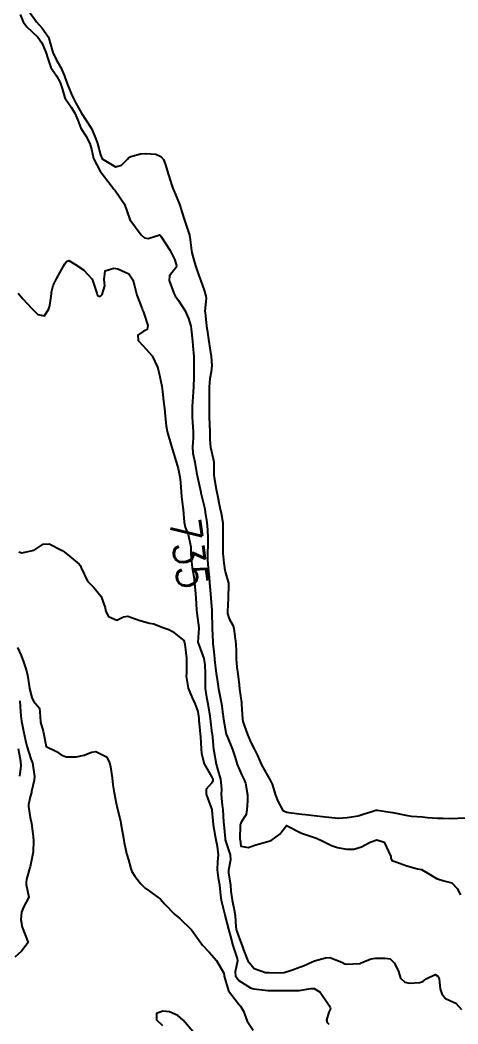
# Model space of a CAD drawing. Header units: metres. Extents: x 286371 to 293043, y 7462578 to 7466404.
# Drawn here: x 291587.5 to 291645.5, y 7463231.5 to 7463364.5 of the extents above; entities that cross this region are included whole.
import ezdxf
from ezdxf.enums import TextEntityAlignment as Align

# ---------------------------------------------------------------- set-up
doc = ezdxf.new("R2010")
doc.units = ezdxf.units.M
doc.header["$MEASUREMENT"] = 0
for name, color, linetype in [('Cotas', 45, 'Continuous'), ('Curvas de Nivel 1m', 11, 'Continuous'), ('Curvas de Nivel 5m', 15, 'Continuous')]:
    doc.layers.add(name, color=color, linetype=linetype)
doc.styles.add('Style-STANDARD', font='STANDARD.shx')

msp = doc.modelspace()

# ---------------------------------------------------------------- linework, layer by layer
at = {"layer": 'Curvas de Nivel 1m', "flags": 128}
for points, elevation in [([(291587.54, 7463365.26), (291587.93, 7463364.32), (291588.44, 7463363.64), (291589.89, 7463362.29), (291590.41, 7463361.53), (291590.93, 7463360.28), (291591.19, 7463359.46), (291591.61, 7463358.27), (291592.34, 7463357.15), (291592.85, 7463356.25), (291593.08, 7463355.47), (291593.46, 7463354.24), (291594.28, 7463352.98), (291594.78, 7463352.22), (291595.19, 7463351.27), (291595.58, 7463350.2), (291596.22, 7463349.18), (291596.76, 7463348.19), (291596.97, 7463347.41), (291597.27, 7463346.18), (291598.15, 7463344.52), (291598.41, 7463344.16), (291599.47, 7463342.8), (291599.96, 7463342.14), (291600.11, 7463341.94), (291601.34, 7463340.12), (291602.05, 7463338.1), (291603.57, 7463336.08), (291604.02, 7463335.66), (291604.5, 7463335.58), (291605.91, 7463336.05), (291605.99, 7463336.08), (291606.02, 7463336.08), (291606.06, 7463336.04), (291606.18, 7463335.88), (291607.42, 7463334.02), (291607.97, 7463332.87), (291608.23, 7463332.01), (291608.22, 7463331.74), (291607.95, 7463331.44), (291607.33, 7463330.63), (291607.29, 7463330.02), (291607.9, 7463328.33), (291608.07, 7463328.01), (291608.51, 7463327.38), (291609.41, 7463325.99), (291609.85, 7463325.01), (291610.14, 7463323.98), (291610.21, 7463323.6), (291610.35, 7463321.98), (291610.42, 7463321.35), (291610.53, 7463319.97), (291610.55, 7463319.19), (291610.55, 7463317.97), (291610.54, 7463317.17), (291610.49, 7463315.97), (291610.46, 7463315.22), (291610.38, 7463313.97), (291610.34, 7463313.31), (291610.32, 7463311.97), (291610.36, 7463311.26), (291610.48, 7463309.97), (291610.47, 7463309.11), (291610.35, 7463307.97), (291610.42, 7463307.14), (291610.67, 7463305.97), (291610.91, 7463304.6), (291611.02, 7463303.96), (291611.46, 7463301.99), (291611.47, 7463301.95), (291611.49, 7463301.87), (291611.96, 7463299.95), (291612.07, 7463299.33), (291612.27, 7463297.94), (291612.37, 7463296.99), (291612.41, 7463295.94), (291612.38, 7463294.93), (291612.34, 7463293.95), (291612.37, 7463292.96), (291612.45, 7463291.95), (291612.57, 7463290.7), (291612.64, 7463289.94), (291612.76, 7463288.48), (291612.8, 7463287.94), (291612.92, 7463286.28), (291612.94, 7463285.94), (291612.98, 7463284.19), (291612.98, 7463283.94), (291613.06, 7463282.08), (291613.07, 7463281.94), (291613.18, 7463280.81), (291613.28, 7463279.93), (291613.3, 7463279.79), (291613.52, 7463277.93), (291613.59, 7463277.47), (291613.82, 7463275.92), (291613.99, 7463275.02), (291614.21, 7463273.92), (291614.39, 7463272.57), (291614.48, 7463271.91), (291614.78, 7463270.14), (291614.84, 7463269.91), (291615, 7463269.5), (291615.68, 7463267.89), (291616.03, 7463266.81), (291616.28, 7463265.88), (291616.92, 7463264.45), (291617.22, 7463263.87), (291617.38, 7463263.39), (291617.66, 7463261.86), (291617.64, 7463261.09), (291617.55, 7463259.86), (291617.46, 7463259.25), (291616.83, 7463258.23), (291616.71, 7463257.99), (291616.7, 7463257.88), (291616.66, 7463256.01), (291616.67, 7463255.88), (291616.78, 7463255.07), (291617.74, 7463254.9), (291618.78, 7463255.23), (291619.26, 7463255.36), (291620.79, 7463255.81), (291621.96, 7463256.65), (291622.82, 7463257.78), (291624.81, 7463256.8), (291626.26, 7463256.28), (291626.8, 7463256.13), (291627.66, 7463255.71), (291628.79, 7463255.13), (291629.58, 7463254.88), (291630.78, 7463254.68), (291631.76, 7463254.67), (291632.78, 7463254.96), (291633.92, 7463255.61), (291634.8, 7463255.92), (291635.75, 7463255.58), (291636.65, 7463253.68), (291636.66, 7463253.57), (291636.66, 7463253.46), (291636.76, 7463253.15), (291637.33, 7463252.98), (291638.75, 7463252.46), (291640.18, 7463252.07), (291640.73, 7463251.95), (291641.57, 7463251.49), (291642.71, 7463250.77), (291643.69, 7463250.48), (291644.71, 7463250.21), (291645.45, 7463249.43), (291645.87, 7463248.62)], 734), ([(291588.48, 7463366.02), (291589.71, 7463364.3), (291590.44, 7463363.45), (291591.27, 7463362.27), (291591.64, 7463361.03), (291591.86, 7463360.26), (291592.37, 7463359.23), (291592.94, 7463358.25), (291593.36, 7463357.22), (291593.73, 7463356.23), (291594.3, 7463354.81), (291594.56, 7463354.22), (291594.87, 7463353.63), (291595.68, 7463352.2), (291596.25, 7463351.3), (291596.97, 7463350.18), (291597.58, 7463348.8), (291597.78, 7463348.17), (291598.18, 7463346.67), (291598.39, 7463346.16), (291600.16, 7463345.1), (291600.97, 7463345.32), (291601.77, 7463346.11), (291601.95, 7463346.33), (291602.18, 7463346.46), (291603.48, 7463346.79), (291604.19, 7463346.85), (291605.49, 7463346.75), (291606.18, 7463346.47), (291606.51, 7463346.04), (291606.73, 7463345.47), (291607.19, 7463344.03), (291607.68, 7463342.47), (291607.85, 7463342.02), (291608.11, 7463341.42), (291608.67, 7463340.01), (291608.94, 7463339.13), (291609.3, 7463338), (291609.98, 7463336.03), (291609.99, 7463335.98), (291610.02, 7463335.78), (291610.24, 7463333.98), (291610.29, 7463333.67), (291610.75, 7463331.97), (291611.21, 7463330.69), (291611.47, 7463329.96), (291611.91, 7463328.75), (291612.15, 7463327.95), (291612.17, 7463327.67), (291612.02, 7463325.95), (291612.03, 7463325.79), (291612.23, 7463323.95), (291612.3, 7463323.48), (291612.53, 7463321.94), (291612.67, 7463321.06), (291612.84, 7463319.94), (291612.93, 7463318.77), (291612.85, 7463317.94), (291612.67, 7463317), (291612.58, 7463315.94), (291612.56, 7463315.08), (291612.56, 7463313.94), (291612.59, 7463313.02), (291612.6, 7463311.94), (291612.63, 7463310.95), (291612.67, 7463309.94), (291612.66, 7463308.89), (291612.75, 7463307.94), (291613.11, 7463306.39), (291613.18, 7463305.93), (291613.21, 7463304.25), (291613.24, 7463303.93), (291613.5, 7463302.39), (291613.61, 7463301.92), (291613.64, 7463301.77), (291613.99, 7463299.92), (291614.17, 7463299.2), (291614.39, 7463297.91), (291614.38, 7463296.95), (291614.39, 7463295.91), (291614.41, 7463294.89), (291614.4, 7463293.91), (291614.47, 7463293.02), (291614.61, 7463291.91), (291614.73, 7463291.3), (291615.13, 7463289.9), (291615.15, 7463289.74), (291615.11, 7463287.91), (291615, 7463286.17), (291615.02, 7463285.91), (291615.24, 7463285.19), (291615.71, 7463284.37), (291615.85, 7463283.9), (291615.93, 7463283.18), (291616.11, 7463281.89), (291616.17, 7463280.9), (291616.17, 7463279.89), (291616.25, 7463278.79), (291616.36, 7463277.89), (291616.54, 7463276.46), (291616.61, 7463275.88), (291616.84, 7463274.11), (291616.87, 7463273.88), (291617, 7463271.91), (291617.01, 7463271.87), (291617.03, 7463271.59), (291617.65, 7463269.86), (291618.14, 7463268.71), (291618.6, 7463267.85), (291618.96, 7463267.08), (291619.5, 7463265.84), (291620.31, 7463264.44), (291620.67, 7463263.82), (291620.91, 7463263.27), (291621.38, 7463261.81), (291621.67, 7463261.01), (291622.35, 7463259.79), (291622.85, 7463259.57), (291623.12, 7463259.51), (291624.85, 7463259.29), (291625.33, 7463259.26), (291626.84, 7463259.1), (291627.58, 7463258.98), (291628.84, 7463258.84), (291629.73, 7463258.79), (291630.84, 7463258.84), (291632.31, 7463259.1), (291632.85, 7463259.26), (291633.12, 7463259.35), (291633.98, 7463259.61), (291634.65, 7463259.81), (291634.86, 7463259.82), (291636.54, 7463259.57), (291636.85, 7463259.53), (291636.9, 7463259.52), (291638.85, 7463259.11), (291639.32, 7463259.05), (291640.85, 7463258.93), (291641.49, 7463258.85), (291642.84, 7463258.78), (291643.53, 7463258.77), (291644.84, 7463258.74), (291645.53, 7463258.75), (291646.85, 7463258.82)], 733), ([(291587.38, 7463294.06), (291587.77, 7463293.93), (291589.38, 7463294.29), (291590.58, 7463295.09), (291591.4, 7463295.11), (291593.12, 7463294.24), (291593.38, 7463294.05), (291594.09, 7463293.51), (291595.35, 7463292.41), (291595.51, 7463292.2), (291595.61, 7463291.93), (291596.46, 7463290.19), (291597.3, 7463289.34), (291598.25, 7463288.16), (291598.79, 7463286.63), (291598.9, 7463286.15), (291599.24, 7463285.49), (291600.36, 7463285), (291601.24, 7463285.44), (291601.81, 7463285.55), (291603.24, 7463285.02), (291604.69, 7463284.61), (291605.23, 7463284.51), (291606.42, 7463284.04), (291607.22, 7463283.76), (291607.71, 7463283.52), (291609.2, 7463282.33), (291609.32, 7463281.99), (291609.36, 7463281.82), (291609.56, 7463279.99), (291609.59, 7463279.55), (291609.56, 7463277.99), (291609.54, 7463277.57), (291609.8, 7463275.98), (291610.32, 7463274.74), (291610.7, 7463273.97), (291611.06, 7463272.9), (291611.21, 7463271.96), (291611.23, 7463271.77), (291611.4, 7463269.96), (291611.43, 7463269.54), (291611.52, 7463267.96), (291611.57, 7463267.35), (291611.93, 7463265.95), (291612.92, 7463264.22), (291613.06, 7463263.93), (291613.07, 7463263.77), (291612.91, 7463263.44), (291612.2, 7463262.63), (291612.18, 7463261.94), (291612.86, 7463260.16), (291612.92, 7463259.93), (291612.94, 7463259.85), (291613.1, 7463257.93), (291613.14, 7463257.61), (291613.46, 7463255.92), (291613.66, 7463255.04), (291613.78, 7463253.92), (291613.69, 7463252.98), (291613.64, 7463251.92), (291613.78, 7463250.85), (291613.94, 7463249.92), (291614.07, 7463248.53), (291614.15, 7463247.91), (291614.64, 7463245.95), (291614.66, 7463245.9), (291615.19, 7463243.9), (291615.39, 7463243.11), (291615.71, 7463241.89), (291616.27, 7463240.16), (291616.31, 7463239.88), (291616.02, 7463238.39), (291616.08, 7463237.88), (291616.5, 7463237.25), (291618.07, 7463236.27), (291618.49, 7463236.14), (291620.35, 7463235.95), (291620.49, 7463235.95), (291622.35, 7463235.92), (291622.49, 7463235.93), (291624.32, 7463235.92), (291624.49, 7463235.93), (291626.03, 7463236.19), (291626.49, 7463236.19), (291627.29, 7463235.71), (291628.46, 7463233.93), (291628.59, 7463233.69), (291628.65, 7463233.49), (291628.44, 7463233.08), (291628.12, 7463232), (291628.22, 7463231.7), (291628.42, 7463231.47)], 736), ([(291587.18, 7463281.41), (291587.69, 7463280.32), (291587.96, 7463279.5), (291588.37, 7463278.31), (291588.53, 7463277.71), (291588.72, 7463276.3), (291588.77, 7463275.97), (291589.08, 7463274.75), (291589.3, 7463274.29), (291590.12, 7463273.34), (291590.17, 7463272.28), (291590.25, 7463271.5), (291590.59, 7463270.28), (291590.98, 7463268.27), (291592.34, 7463267.62), (291592.97, 7463267.16), (291593.63, 7463266.9), (291594.96, 7463266.92), (291596.03, 7463267.13), (291596.97, 7463267.51), (291597.55, 7463267.59), (291598.97, 7463266.91), (291599.36, 7463266.14), (291599.51, 7463265.57), (291599.71, 7463264.13), (291599.83, 7463263.21), (291600.01, 7463262.13), (291600.24, 7463260.75), (291600.37, 7463260.12), (291600.83, 7463258.4), (291600.88, 7463258.11), (291600.89, 7463258.05), (291601.24, 7463256.11), (291601.33, 7463255.56), (291601.63, 7463254.1), (291601.9, 7463253.25), (291602.22, 7463252.09), (291602.35, 7463251.71), (291602.72, 7463251.09), (291603.53, 7463250.07), (291604.12, 7463249.5), (291604.69, 7463249.1), (291606.12, 7463248.03), (291606.67, 7463247.44), (291608.03, 7463246), (291608.64, 7463245.5), (291610.22, 7463243.97), (291610.61, 7463243.47), (291611.7, 7463241.95), (291612.57, 7463241.01), (291613.57, 7463239.92), (291614.53, 7463238.23), (291614.57, 7463237.9), (291614.58, 7463237.85), (291615.16, 7463235.89), (291616.46, 7463234.16), (291616.72, 7463233.87), (291617.11, 7463233.2), (291617.63, 7463231.86), (291618.41, 7463230.68)], 737), ([(291587.51, 7463274.33), (291587.6, 7463272.87), (291587.64, 7463272.33), (291587.73, 7463271.62), (291587.99, 7463270.32), (291588.25, 7463269.06), (291588.43, 7463268.31), (291588.96, 7463266.62), (291589.08, 7463266.3), (291589.15, 7463266.11), (291589.44, 7463264.3), (291589.4, 7463263.81), (291589.06, 7463262.3), (291589.03, 7463262.16), (291588.88, 7463261.58), (291588.63, 7463260.55), (291588.62, 7463260.31), (291588.84, 7463258.84), (291588.98, 7463258.3), (291589.02, 7463258.11), (291589.25, 7463256.3), (291589.29, 7463255.8), (291589.26, 7463254.3), (291589.19, 7463253.86), (291588.84, 7463252.3), (291588.82, 7463252.22), (291588.73, 7463251.92), (291588.37, 7463250.65), (291588.32, 7463250.31), (291588.35, 7463249.96), (291588.67, 7463248.3), (291587.97, 7463246.99), (291587.71, 7463246.32), (291587.61, 7463245.34), (291587.78, 7463244.32), (291588.58, 7463242.3), (291587.73, 7463241.15), (291586.82, 7463240.33)], 738), ([(291587.29, 7463268.01), (291587.59, 7463266.32), (291587.62, 7463265.65), (291587.44, 7463264.33)], 739), ([(291610.4, 7463230.49), (291609.14, 7463231.99), (291608.44, 7463232.63), (291607.34, 7463233.12), (291606.45, 7463233.2), (291605.62, 7463232.87), (291605.61, 7463232.05), (291606.41, 7463231.3)], 737)]:
    msp.add_lwpolyline(points, dxfattribs=dict(at, elevation=elevation))
at = {"layer": 'Curvas de Nivel 5m', "elevation": 735, "flags": 128}
msp.add_lwpolyline([(291587.27, 7463328.33), (291587.89, 7463327.6), (291589.07, 7463326.31), (291589.86, 7463325.54), (291590.78, 7463325.35), (291591.35, 7463326.27), (291591.45, 7463326.7), (291591.67, 7463328.27), (291591.69, 7463328.49), (291591.92, 7463329.38), (291592.33, 7463330.26), (291592.82, 7463331.12), (291593.46, 7463332.23), (291593.66, 7463332.54), (291593.97, 7463332.66), (291594.79, 7463332.21), (291595.95, 7463331.44), (291597.09, 7463330.18), (291597.71, 7463328.36), (291597.76, 7463328.17), (291597.89, 7463328), (291598.13, 7463327.92), (291598.4, 7463328.16), (291598.75, 7463329.32), (291598.68, 7463330.15), (291598.78, 7463331.32), (291599.96, 7463331.65), (291600.49, 7463331.59), (291601.94, 7463330.9), (291602.48, 7463330.1), (291602.69, 7463329.31), (291602.98, 7463328.09), (291603.69, 7463326.26), (291603.76, 7463326.08), (291603.86, 7463325.81), (291604.45, 7463324.07), (291604.35, 7463323.55), (291603.82, 7463323.25), (291603.13, 7463322.76), (291603.17, 7463322.08), (291603.79, 7463321.4), (291605.01, 7463320.06), (291605.75, 7463318.53), (291605.88, 7463318.04), (291605.92, 7463317.86), (291606.31, 7463316.04), (291606.4, 7463315.33), (291606.54, 7463314.03), (291606.65, 7463313.05), (291606.77, 7463312.03), (291606.89, 7463310.77), (291607.02, 7463310.02), (291607.59, 7463308.01), (291608.22, 7463306), (291608.46, 7463305.09), (291608.69, 7463304), (291608.78, 7463303.26), (291608.86, 7463302), (291608.91, 7463301.42), (291609.11, 7463299.99), (291609.14, 7463299.67), (291609.28, 7463298), (291609.42, 7463297.32), (291609.78, 7463296.36), (291609.9, 7463295.98), (291610.14, 7463294.73), (291610.16, 7463293.98), (291610.19, 7463293.15), (291610.34, 7463291.98), (291610.53, 7463290.77), (291610.64, 7463289.97), (291610.76, 7463288.5), (291610.8, 7463287.97), (291610.9, 7463286.33), (291610.93, 7463285.97), (291611.2, 7463283.99), (291611.2, 7463283.96), (291611.08, 7463282.08), (291611.1, 7463281.97), (291611.19, 7463281.76), (291611.86, 7463279.95), (291612.01, 7463279.09), (291612.06, 7463277.95), (291612.07, 7463277), (291612.06, 7463275.95), (291612.24, 7463274.8), (291612.42, 7463273.94), (291612.68, 7463272.31), (291612.73, 7463271.94), (291612.95, 7463269.99), (291612.96, 7463269.94), (291613, 7463269.45), (291613.17, 7463267.93), (291613.21, 7463267.7), (291613.51, 7463265.93), (291613.72, 7463265.14), (291614.07, 7463263.92), (291614.21, 7463262.6), (291614.18, 7463261.92), (291614.31, 7463260.47), (291614.38, 7463259.91), (291614.48, 7463258.26), (291614.5, 7463257.91), (291614.68, 7463256.02), (291614.7, 7463255.91), (291614.79, 7463255.63), (291615.34, 7463253.9), (291615.39, 7463253.26), (291615.12, 7463251.9), (291615.12, 7463251.51), (291615.39, 7463249.89), (291615.47, 7463249.11), (291615.62, 7463247.89), (291615.91, 7463246.64), (291616.03, 7463245.88), (291616.13, 7463244.38), (291616.22, 7463243.88), (291616.6, 7463242.79), (291616.95, 7463241.87), (291617.14, 7463241.31), (291617.72, 7463239.86), (291618.53, 7463238.87), (291620.02, 7463238.32), (291620.52, 7463238.31), (291622.05, 7463238.26), (291622.52, 7463238.31), (291623.62, 7463238.67), (291624.53, 7463239.01), (291625.06, 7463239.22), (291626.22, 7463239.73), (291626.45, 7463239.82), (291626.55, 7463239.85), (291627.97, 7463240.28), (291628.55, 7463240.3), (291630.14, 7463239.67), (291630.54, 7463239.48), (291630.79, 7463239.41), (291632.54, 7463239.52), (291632.64, 7463239.54), (291632.81, 7463239.63), (291634.02, 7463240.15), (291634.55, 7463240.21), (291635.91, 7463240.22), (291636.55, 7463240.15), (291637.13, 7463239.57), (291637.66, 7463238.43), (291637.91, 7463237.55), (291638.51, 7463237.03), (291639.14, 7463236.9), (291640.51, 7463237), (291640.9, 7463237.12), (291641.33, 7463237.5), (291642.52, 7463238.04), (291642.89, 7463237.84), (291643.06, 7463237.47), (291643.19, 7463236.17), (291643.39, 7463235.47), (291643.91, 7463234.89), (291644.47, 7463234.62), (291645.27, 7463234.24), (291646, 7463233.42)], dxfattribs=at)

# ---------------------------------------------------------------- texts
at = {"layer": 'Cotas', "style": 'Style-STANDARD'}
msp.add_text('735', height=4, rotation=277.4023, dxfattribs=at).set_placement((291609.91, 7463293.87, 735), align=Align.MIDDLE_CENTER)

doc.saveas('drawing.dxf')
